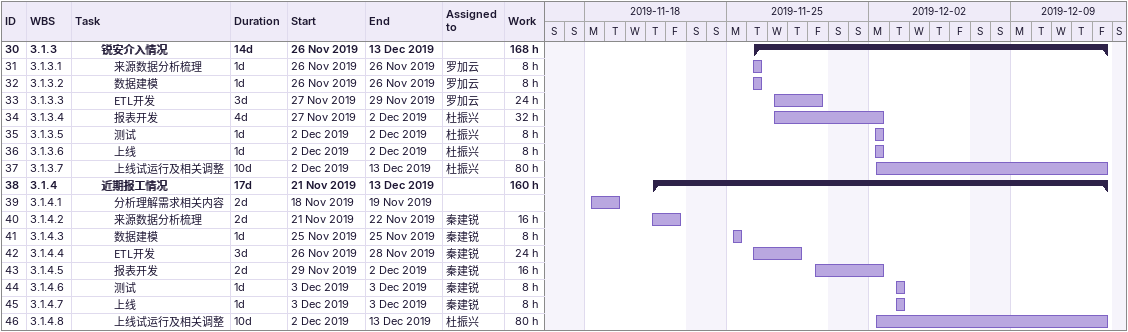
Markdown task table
| ID | WBS | Task | Duration | Start | Finish | Resources | Work (h) |
|---|---|---|---|---|---|---|---|
| 30 | 3.1.3 | **锐安介入情况** | 14d | 2019-11-26 | 2019-12-13 |  | 168 |
| 31 | 3.1.3.1 | 来源数据分析梳理 | 1d | 2019-11-26 | 2019-11-26 | 罗加云 | 8 |
| 32 | 3.1.3.2 | 数据建模 | 1d | 2019-11-26 | 2019-11-26 | 罗加云 | 8 |
| 33 | 3.1.3.3 | ETL开发 | 3d | 2019-11-27 | 2019-11-29 | 罗加云 | 24 |
| 34 | 3.1.3.4 | 报表开发 | 4d | 2019-11-27 | 2019-12-02 | 杜振兴 | 32 |
| 35 | 3.1.3.5 | 测试 | 1d | 2019-12-02 | 2019-12-02 | 杜振兴 | 8 |
| 36 | 3.1.3.6 | 上线 | 1d | 2019-12-02 | 2019-12-02 | 杜振兴 | 8 |
| 37 | 3.1.3.7 | 上线试运行及相关调整 | 10d | 2019-12-02 | 2019-12-13 | 杜振兴 | 80 |
| 38 | 3.1.4 | **近期报工情况** | 17d | 2019-11-21 | 2019-12-13 |  | 160 |
| 39 | 3.1.4.1 | 分析理解需求相关内容 | 2d | 2019-11-18 | 2019-11-19 |  |  |
| 40 | 3.1.4.2 | 来源数据分析梳理 | 2d | 2019-11-21 | 2019-11-22 | 秦建锐 | 16 |
| 41 | 3.1.4.3 | 数据建模 | 1d | 2019-11-25 | 2019-11-25 | 秦建锐 | 8 |
| 42 | 3.1.4.4 | ETL开发 | 3d | 2019-11-26 | 2019-11-28 | 秦建锐 | 24 |
| 43 | 3.1.4.5 | 报表开发 | 2d | 2019-11-29 | 2019-12-02 | 秦建锐 | 16 |
| 44 | 3.1.4.6 | 测试 | 1d | 2019-12-03 | 2019-12-03 | 秦建锐 | 8 |
| 45 | 3.1.4.7 | 上线 | 1d | 2019-12-03 | 2019-12-03 | 秦建锐 | 8 |
| 46 | 3.1.4.8 | 上线试运行及相关调整 | 10d | 2019-12-02 | 2019-12-13 | 杜振兴 | 80 |
